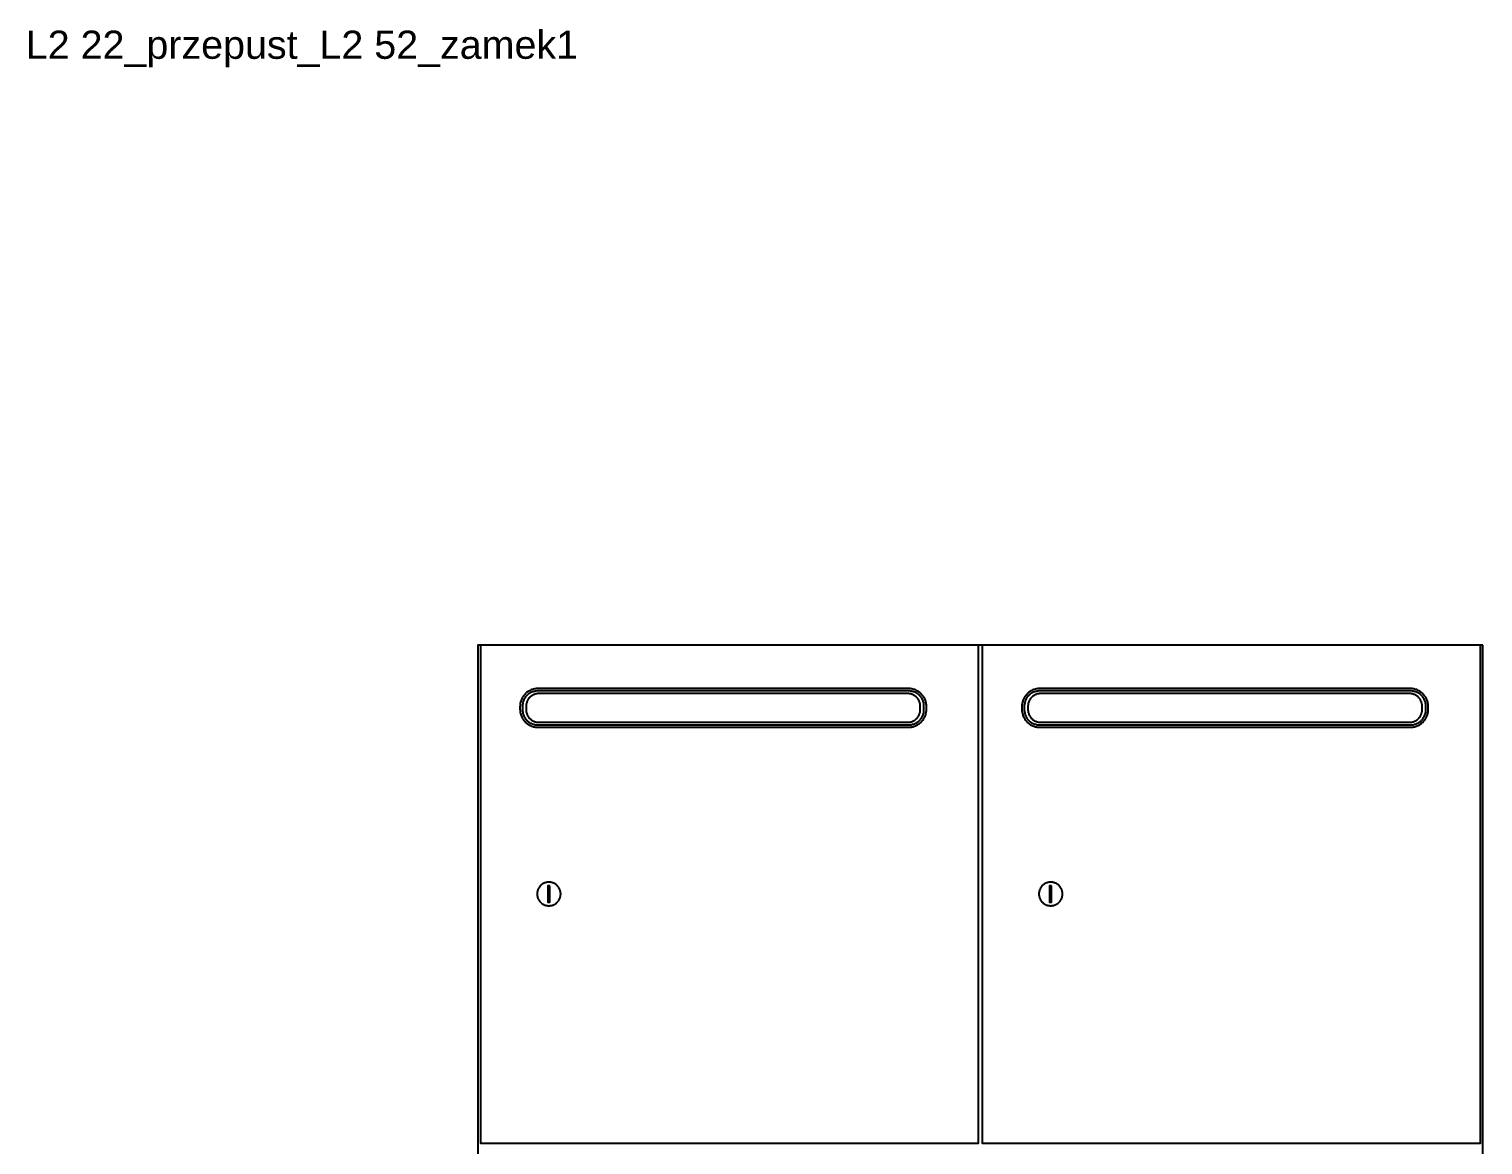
# Model space of a CAD drawing. Header units: millimetres. Extents: x 1075 to 13200, y 678 to 7235.
# Drawn here: x 6036 to 7195, y 4323 to 5213 of the extents above; entities that cross this region are included whole.
import ezdxf

# ---------------------------------------------------------------- set-up
doc = ezdxf.new("R2010")
doc.units = ezdxf.units.MM
doc.styles.add('Arial', font='arial.ttf')

msp = doc.modelspace()

# ---------------------------------------------------------------- linework, layer by layer
at = {"color": 0}
for points in [[(7195.1, 4722, 0), (6394.1, 4722, 0), (6394.1, 3522, 0), (7195.1, 3522, 0)], [(6793.1, 4722, 0), (6396.1, 4722, 0), (6396.1, 4325, 0), (6793.1, 4325, 0)], [(7193.1, 4722, 0), (6796.1, 4722, 0), (6796.1, 4325, 0), (7193.1, 4325, 0)], [(6751.6, 4673, 0), (6751.6, 4673.7, 0), (6751.6, 4674.4, 0), (6751.5, 4675.2, 0), (6751.3, 4675.9, 0), (6751.2, 4676.6, 0), (6751, 4677.3, 0), (6750.8, 4678, 0), (6750.5, 4678.6, 0), (6750.2, 4679.3, 0), (6749.9, 4679.9, 0), (6749.5, 4680.5, 0), (6749.2, 4681.1, 0), (6748.7, 4681.6, 0), (6748.3, 4682.2, 0), (6747.9, 4682.7, 0), (6747.4, 4683.2, 0), (6746.9, 4683.7, 0), (6746.3, 4684.2, 0), (6745.8, 4684.6, 0), (6745.2, 4685, 0), (6744.6, 4685.4, 0), (6744, 4685.7, 0), (6743.4, 4686, 0), (6742.8, 4686.3, 0), (6742.1, 4686.6, 0), (6741.4, 4686.8, 0), (6740.7, 4687, 0), (6740, 4687.2, 0), (6739.3, 4687.3, 0), (6738.6, 4687.4, 0), (6737.9, 4687.5, 0), (6737.1, 4687.5, 0), (6442.2, 4687.5, 0), (6441.4, 4687.5, 0), (6440.7, 4687.4, 0), (6439.9, 4687.3, 0), (6439.2, 4687.2, 0), (6438.5, 4687, 0), (6437.8, 4686.8, 0), (6437.2, 4686.6, 0), (6436.5, 4686.3, 0), (6435.9, 4686, 0), (6435.2, 4685.7, 0), (6434.6, 4685.4, 0), (6434, 4685, 0), (6433.5, 4684.6, 0), (6432.9, 4684.2, 0), (6432.4, 4683.7, 0), (6431.9, 4683.2, 0), (6431.4, 4682.7, 0), (6431, 4682.2, 0), (6430.5, 4681.6, 0), (6430.1, 4681.1, 0), (6429.7, 4680.5, 0), (6429.4, 4679.9, 0), (6429.1, 4679.3, 0), (6428.8, 4678.6, 0), (6428.5, 4678, 0), (6428.3, 4677.3, 0), (6428.1, 4676.6, 0), (6427.9, 4675.9, 0), (6427.8, 4675.2, 0), (6427.7, 4674.4, 0), (6427.7, 4673.7, 0), (6427.6, 4673, 0), (6427.6, 4671, 0), (6427.7, 4670.3, 0), (6427.7, 4669.5, 0), (6427.8, 4668.8, 0), (6427.9, 4668.1, 0), (6428.1, 4667.4, 0), (6428.3, 4666.7, 0), (6428.5, 4666, 0), (6428.8, 4665.4, 0), (6429.1, 4664.7, 0), (6429.4, 4664.1, 0), (6429.7, 4663.5, 0), (6430.1, 4662.9, 0), (6430.5, 4662.3, 0), (6431, 4661.8, 0), (6431.4, 4661.2, 0), (6431.9, 4660.7, 0), (6432.4, 4660.3, 0), (6432.9, 4659.8, 0), (6433.5, 4659.4, 0), (6434, 4659, 0), (6434.6, 4658.6, 0), (6435.2, 4658.2, 0), (6435.9, 4657.9, 0), (6436.5, 4657.6, 0), (6437.2, 4657.4, 0), (6437.8, 4657.1, 0), (6438.5, 4656.9, 0), (6439.2, 4656.8, 0), (6439.9, 4656.6, 0), (6440.7, 4656.6, 0), (6441.4, 4656.5, 0), (6442.2, 4656.5, 0), (6737.1, 4656.5, 0), (6737.9, 4656.5, 0), (6738.6, 4656.6, 0), (6739.3, 4656.6, 0), (6740, 4656.8, 0), (6740.7, 4656.9, 0), (6741.4, 4657.1, 0), (6742.1, 4657.4, 0), (6742.8, 4657.6, 0), (6743.4, 4657.9, 0), (6744, 4658.2, 0), (6744.6, 4658.6, 0), (6745.2, 4659, 0), (6745.8, 4659.4, 0), (6746.3, 4659.8, 0), (6746.9, 4660.3, 0), (6747.4, 4660.7, 0), (6747.9, 4661.2, 0), (6748.3, 4661.8, 0), (6748.7, 4662.3, 0), (6749.2, 4662.9, 0), (6749.5, 4663.5, 0), (6749.9, 4664.1, 0), (6750.2, 4664.7, 0), (6750.5, 4665.4, 0), (6750.8, 4666, 0), (6751, 4666.7, 0), (6751.2, 4667.4, 0), (6751.3, 4668.1, 0), (6751.5, 4668.8, 0), (6751.6, 4669.5, 0), (6751.6, 4670.3, 0), (6751.6, 4671, 0)], [(6749.6, 4673.5, 0), (6749.6, 4674.1, 0), (6749.6, 4674.7, 0), (6749.5, 4675.3, 0), (6749.4, 4675.9, 0), (6749.3, 4676.5, 0), (6749.1, 4677, 0), (6748.9, 4677.6, 0), (6748.7, 4678.1, 0), (6748.4, 4678.7, 0), (6748.2, 4679.2, 0), (6747.9, 4679.7, 0), (6747.6, 4680.2, 0), (6747.2, 4680.7, 0), (6746.9, 4681.1, 0), (6746.5, 4681.5, 0), (6746.1, 4682, 0), (6745.7, 4682.4, 0), (6745.3, 4682.7, 0), (6744.8, 4683.1, 0), (6744.3, 4683.4, 0), (6743.9, 4683.7, 0), (6743.3, 4684, 0), (6742.8, 4684.3, 0), (6742.3, 4684.5, 0), (6741.8, 4684.8, 0), (6741.2, 4684.9, 0), (6740.6, 4685.1, 0), (6740, 4685.2, 0), (6739.5, 4685.3, 0), (6738.9, 4685.4, 0), (6738.2, 4685.5, 0), (6737.6, 4685.5, 0), (6441.6, 4685.5, 0), (6441, 4685.5, 0), (6440.4, 4685.4, 0), (6439.8, 4685.3, 0), (6439.2, 4685.2, 0), (6438.6, 4685.1, 0), (6438.1, 4684.9, 0), (6437.5, 4684.8, 0), (6437, 4684.5, 0), (6436.4, 4684.3, 0), (6435.9, 4684, 0), (6435.4, 4683.7, 0), (6434.9, 4683.4, 0), (6434.5, 4683.1, 0), (6434, 4682.7, 0), (6433.6, 4682.4, 0), (6433.1, 4682, 0), (6432.8, 4681.5, 0), (6432.4, 4681.1, 0), (6432, 4680.7, 0), (6431.7, 4680.2, 0), (6431.4, 4679.7, 0), (6431.1, 4679.2, 0), (6430.8, 4678.7, 0), (6430.6, 4678.1, 0), (6430.4, 4677.6, 0), (6430.2, 4677, 0), (6430, 4676.5, 0), (6429.9, 4675.9, 0), (6429.8, 4675.3, 0), (6429.7, 4674.7, 0), (6429.6, 4674.1, 0), (6429.6, 4673.5, 0), (6429.6, 4670.5, 0), (6429.6, 4669.9, 0), (6429.7, 4669.3, 0), (6429.8, 4668.7, 0), (6429.9, 4668.1, 0), (6430, 4667.5, 0), (6430.2, 4666.9, 0), (6430.4, 4666.4, 0), (6430.6, 4665.8, 0), (6430.8, 4665.3, 0), (6431.1, 4664.8, 0), (6431.4, 4664.3, 0), (6431.7, 4663.8, 0), (6432, 4663.3, 0), (6432.4, 4662.8, 0), (6432.8, 4662.4, 0), (6433.1, 4662, 0), (6433.6, 4661.6, 0), (6434, 4661.2, 0), (6434.5, 4660.9, 0), (6434.9, 4660.5, 0), (6435.4, 4660.2, 0), (6435.9, 4659.9, 0), (6436.4, 4659.7, 0), (6437, 4659.4, 0), (6437.5, 4659.2, 0), (6438.1, 4659, 0), (6438.6, 4658.9, 0), (6439.2, 4658.7, 0), (6439.8, 4658.6, 0), (6440.4, 4658.5, 0), (6441, 4658.5, 0), (6441.6, 4658.5, 0), (6737.6, 4658.5, 0), (6738.2, 4658.5, 0), (6738.9, 4658.5, 0), (6739.5, 4658.6, 0), (6740, 4658.7, 0), (6740.6, 4658.9, 0), (6741.2, 4659, 0), (6741.8, 4659.2, 0), (6742.3, 4659.4, 0), (6742.8, 4659.7, 0), (6743.3, 4659.9, 0), (6743.9, 4660.2, 0), (6744.3, 4660.5, 0), (6744.8, 4660.9, 0), (6745.3, 4661.2, 0), (6745.7, 4661.6, 0), (6746.1, 4662, 0), (6746.5, 4662.4, 0), (6746.9, 4662.8, 0), (6747.2, 4663.3, 0), (6747.6, 4663.8, 0), (6747.9, 4664.3, 0), (6748.2, 4664.8, 0), (6748.4, 4665.3, 0), (6748.7, 4665.8, 0), (6748.9, 4666.4, 0), (6749.1, 4666.9, 0), (6749.3, 4667.5, 0), (6749.4, 4668.1, 0), (6749.5, 4668.7, 0), (6749.6, 4669.3, 0), (6749.6, 4669.9, 0), (6749.6, 4670.5, 0)], [(6746.7, 4673.3, 0), (6746.7, 4673.8, 0), (6746.7, 4674.3, 0), (6746.6, 4674.8, 0), (6746.5, 4675.3, 0), (6746.4, 4675.8, 0), (6746.3, 4676.3, 0), (6746.1, 4676.8, 0), (6745.9, 4677.2, 0), (6745.7, 4677.7, 0), (6745.5, 4678.1, 0), (6745.3, 4678.6, 0), (6745, 4679, 0), (6744.7, 4679.4, 0), (6744.4, 4679.7, 0), (6744.1, 4680.1, 0), (6743.8, 4680.5, 0), (6743.4, 4680.8, 0), (6743, 4681.1, 0), (6742.7, 4681.4, 0), (6742.3, 4681.7, 0), (6741.8, 4682, 0), (6741.4, 4682.2, 0), (6741, 4682.4, 0), (6740.5, 4682.7, 0), (6740.1, 4682.8, 0), (6739.6, 4683, 0), (6739.1, 4683.1, 0), (6738.6, 4683.2, 0), (6738.1, 4683.3, 0), (6737.6, 4683.4, 0), (6737.1, 4683.4, 0), (6736.6, 4683.5, 0), (6442.7, 4683.5, 0), (6442.2, 4683.4, 0), (6441.6, 4683.4, 0), (6441.1, 4683.3, 0), (6440.6, 4683.2, 0), (6440.1, 4683.1, 0), (6439.7, 4683, 0), (6439.2, 4682.8, 0), (6438.7, 4682.7, 0), (6438.3, 4682.4, 0), (6437.8, 4682.2, 0), (6437.4, 4682, 0), (6437, 4681.7, 0), (6436.6, 4681.4, 0), (6436.2, 4681.1, 0), (6435.9, 4680.8, 0), (6435.5, 4680.5, 0), (6435.2, 4680.1, 0), (6434.8, 4679.7, 0), (6434.5, 4679.4, 0), (6434.3, 4679, 0), (6434, 4678.6, 0), (6433.8, 4678.1, 0), (6433.5, 4677.7, 0), (6433.3, 4677.2, 0), (6433.1, 4676.8, 0), (6433, 4676.3, 0), (6432.8, 4675.8, 0), (6432.7, 4675.3, 0), (6432.6, 4674.8, 0), (6432.6, 4674.3, 0), (6432.5, 4673.8, 0), (6432.5, 4673.3, 0), (6432.5, 4670.7, 0), (6432.5, 4670.2, 0), (6432.6, 4669.6, 0), (6432.6, 4669.1, 0), (6432.7, 4668.6, 0), (6432.8, 4668.1, 0), (6433, 4667.7, 0), (6433.1, 4667.2, 0), (6433.3, 4666.7, 0), (6433.5, 4666.3, 0), (6433.8, 4665.8, 0), (6434, 4665.4, 0), (6434.3, 4665, 0), (6434.5, 4664.6, 0), (6434.8, 4664.2, 0), (6435.2, 4663.8, 0), (6435.5, 4663.5, 0), (6435.9, 4663.2, 0), (6436.2, 4662.8, 0), (6436.6, 4662.5, 0), (6437, 4662.2, 0), (6437.4, 4662, 0), (6437.8, 4661.7, 0), (6438.3, 4661.5, 0), (6438.7, 4661.3, 0), (6439.2, 4661.1, 0), (6439.7, 4661, 0), (6440.1, 4660.8, 0), (6440.6, 4660.7, 0), (6441.1, 4660.6, 0), (6441.6, 4660.6, 0), (6442.2, 4660.5, 0), (6442.7, 4660.5, 0), (6736.6, 4660.5, 0), (6737.1, 4660.5, 0), (6737.6, 4660.6, 0), (6738.1, 4660.6, 0), (6738.6, 4660.7, 0), (6739.1, 4660.8, 0), (6739.6, 4661, 0), (6740.1, 4661.1, 0), (6740.5, 4661.3, 0), (6741, 4661.5, 0), (6741.4, 4661.7, 0), (6741.8, 4662, 0), (6742.3, 4662.2, 0), (6742.7, 4662.5, 0), (6743, 4662.8, 0), (6743.4, 4663.2, 0), (6743.8, 4663.5, 0), (6744.1, 4663.8, 0), (6744.4, 4664.2, 0), (6744.7, 4664.6, 0), (6745, 4665, 0), (6745.3, 4665.4, 0), (6745.5, 4665.8, 0), (6745.7, 4666.3, 0), (6745.9, 4666.7, 0), (6746.1, 4667.2, 0), (6746.3, 4667.7, 0), (6746.4, 4668.1, 0), (6746.5, 4668.6, 0), (6746.6, 4669.1, 0), (6746.7, 4669.6, 0), (6746.7, 4670.2, 0), (6746.7, 4670.7, 0)], [(7151.6, 4673, 0), (7151.6, 4673.7, 0), (7151.6, 4674.4, 0), (7151.5, 4675.2, 0), (7151.3, 4675.9, 0), (7151.2, 4676.6, 0), (7151, 4677.3, 0), (7150.8, 4678, 0), (7150.5, 4678.6, 0), (7150.2, 4679.3, 0), (7149.9, 4679.9, 0), (7149.5, 4680.5, 0), (7149.2, 4681.1, 0), (7148.7, 4681.6, 0), (7148.3, 4682.2, 0), (7147.9, 4682.7, 0), (7147.4, 4683.2, 0), (7146.9, 4683.7, 0), (7146.3, 4684.2, 0), (7145.8, 4684.6, 0), (7145.2, 4685, 0), (7144.6, 4685.4, 0), (7144, 4685.7, 0), (7143.4, 4686, 0), (7142.8, 4686.3, 0), (7142.1, 4686.6, 0), (7141.4, 4686.8, 0), (7140.7, 4687, 0), (7140, 4687.2, 0), (7139.3, 4687.3, 0), (7138.6, 4687.4, 0), (7137.9, 4687.5, 0), (7137.1, 4687.5, 0), (6842.2, 4687.5, 0), (6841.4, 4687.5, 0), (6840.7, 4687.4, 0), (6839.9, 4687.3, 0), (6839.2, 4687.2, 0), (6838.5, 4687, 0), (6837.8, 4686.8, 0), (6837.2, 4686.6, 0), (6836.5, 4686.3, 0), (6835.9, 4686, 0), (6835.2, 4685.7, 0), (6834.6, 4685.4, 0), (6834, 4685, 0), (6833.5, 4684.6, 0), (6832.9, 4684.2, 0), (6832.4, 4683.7, 0), (6831.9, 4683.2, 0), (6831.4, 4682.7, 0), (6831, 4682.2, 0), (6830.5, 4681.6, 0), (6830.1, 4681.1, 0), (6829.7, 4680.5, 0), (6829.4, 4679.9, 0), (6829.1, 4679.3, 0), (6828.8, 4678.6, 0), (6828.5, 4678, 0), (6828.3, 4677.3, 0), (6828.1, 4676.6, 0), (6827.9, 4675.9, 0), (6827.8, 4675.2, 0), (6827.7, 4674.4, 0), (6827.7, 4673.7, 0), (6827.6, 4673, 0), (6827.6, 4671, 0), (6827.7, 4670.3, 0), (6827.7, 4669.5, 0), (6827.8, 4668.8, 0), (6827.9, 4668.1, 0), (6828.1, 4667.4, 0), (6828.3, 4666.7, 0), (6828.5, 4666, 0), (6828.8, 4665.4, 0), (6829.1, 4664.7, 0), (6829.4, 4664.1, 0), (6829.7, 4663.5, 0), (6830.1, 4662.9, 0), (6830.5, 4662.3, 0), (6831, 4661.8, 0), (6831.4, 4661.2, 0), (6831.9, 4660.7, 0), (6832.4, 4660.3, 0), (6832.9, 4659.8, 0), (6833.5, 4659.4, 0), (6834, 4659, 0), (6834.6, 4658.6, 0), (6835.2, 4658.2, 0), (6835.9, 4657.9, 0), (6836.5, 4657.6, 0), (6837.2, 4657.4, 0), (6837.8, 4657.1, 0), (6838.5, 4656.9, 0), (6839.2, 4656.8, 0), (6839.9, 4656.6, 0), (6840.7, 4656.6, 0), (6841.4, 4656.5, 0), (6842.2, 4656.5, 0), (7137.1, 4656.5, 0), (7137.9, 4656.5, 0), (7138.6, 4656.6, 0), (7139.3, 4656.6, 0), (7140, 4656.8, 0), (7140.7, 4656.9, 0), (7141.4, 4657.1, 0), (7142.1, 4657.4, 0), (7142.8, 4657.6, 0), (7143.4, 4657.9, 0), (7144, 4658.2, 0), (7144.6, 4658.6, 0), (7145.2, 4659, 0), (7145.8, 4659.4, 0), (7146.3, 4659.8, 0), (7146.9, 4660.3, 0), (7147.4, 4660.7, 0), (7147.9, 4661.2, 0), (7148.3, 4661.8, 0), (7148.7, 4662.3, 0), (7149.2, 4662.9, 0), (7149.5, 4663.5, 0), (7149.9, 4664.1, 0), (7150.2, 4664.7, 0), (7150.5, 4665.4, 0), (7150.8, 4666, 0), (7151, 4666.7, 0), (7151.2, 4667.4, 0), (7151.3, 4668.1, 0), (7151.5, 4668.8, 0), (7151.6, 4669.5, 0), (7151.6, 4670.3, 0), (7151.6, 4671, 0)], [(7149.6, 4673.5, 0), (7149.6, 4674.1, 0), (7149.6, 4674.7, 0), (7149.5, 4675.3, 0), (7149.4, 4675.9, 0), (7149.3, 4676.5, 0), (7149.1, 4677, 0), (7148.9, 4677.6, 0), (7148.7, 4678.1, 0), (7148.4, 4678.7, 0), (7148.2, 4679.2, 0), (7147.9, 4679.7, 0), (7147.6, 4680.2, 0), (7147.2, 4680.7, 0), (7146.9, 4681.1, 0), (7146.5, 4681.5, 0), (7146.1, 4682, 0), (7145.7, 4682.4, 0), (7145.3, 4682.7, 0), (7144.8, 4683.1, 0), (7144.3, 4683.4, 0), (7143.9, 4683.7, 0), (7143.3, 4684, 0), (7142.8, 4684.3, 0), (7142.3, 4684.5, 0), (7141.8, 4684.8, 0), (7141.2, 4684.9, 0), (7140.6, 4685.1, 0), (7140, 4685.2, 0), (7139.5, 4685.3, 0), (7138.9, 4685.4, 0), (7138.2, 4685.5, 0), (7137.6, 4685.5, 0), (6841.6, 4685.5, 0), (6841, 4685.5, 0), (6840.4, 4685.4, 0), (6839.8, 4685.3, 0), (6839.2, 4685.2, 0), (6838.6, 4685.1, 0), (6838.1, 4684.9, 0), (6837.5, 4684.8, 0), (6837, 4684.5, 0), (6836.4, 4684.3, 0), (6835.9, 4684, 0), (6835.4, 4683.7, 0), (6834.9, 4683.4, 0), (6834.5, 4683.1, 0), (6834, 4682.7, 0), (6833.6, 4682.4, 0), (6833.1, 4682, 0), (6832.8, 4681.5, 0), (6832.4, 4681.1, 0), (6832, 4680.7, 0), (6831.7, 4680.2, 0), (6831.4, 4679.7, 0), (6831.1, 4679.2, 0), (6830.8, 4678.7, 0), (6830.6, 4678.1, 0), (6830.4, 4677.6, 0), (6830.2, 4677, 0), (6830, 4676.5, 0), (6829.9, 4675.9, 0), (6829.8, 4675.3, 0), (6829.7, 4674.7, 0), (6829.6, 4674.1, 0), (6829.6, 4673.5, 0), (6829.6, 4670.5, 0), (6829.6, 4669.9, 0), (6829.7, 4669.3, 0), (6829.8, 4668.7, 0), (6829.9, 4668.1, 0), (6830, 4667.5, 0), (6830.2, 4666.9, 0), (6830.4, 4666.4, 0), (6830.6, 4665.8, 0), (6830.8, 4665.3, 0), (6831.1, 4664.8, 0), (6831.4, 4664.3, 0), (6831.7, 4663.8, 0), (6832, 4663.3, 0), (6832.4, 4662.8, 0), (6832.8, 4662.4, 0), (6833.1, 4662, 0), (6833.6, 4661.6, 0), (6834, 4661.2, 0), (6834.5, 4660.9, 0), (6834.9, 4660.5, 0), (6835.4, 4660.2, 0), (6835.9, 4659.9, 0), (6836.4, 4659.7, 0), (6837, 4659.4, 0), (6837.5, 4659.2, 0), (6838.1, 4659, 0), (6838.6, 4658.9, 0), (6839.2, 4658.7, 0), (6839.8, 4658.6, 0), (6840.4, 4658.5, 0), (6841, 4658.5, 0), (6841.6, 4658.5, 0), (7137.6, 4658.5, 0), (7138.2, 4658.5, 0), (7138.9, 4658.5, 0), (7139.5, 4658.6, 0), (7140, 4658.7, 0), (7140.6, 4658.9, 0), (7141.2, 4659, 0), (7141.8, 4659.2, 0), (7142.3, 4659.4, 0), (7142.8, 4659.7, 0), (7143.3, 4659.9, 0), (7143.9, 4660.2, 0), (7144.3, 4660.5, 0), (7144.8, 4660.9, 0), (7145.3, 4661.2, 0), (7145.7, 4661.6, 0), (7146.1, 4662, 0), (7146.5, 4662.4, 0), (7146.9, 4662.8, 0), (7147.2, 4663.3, 0), (7147.6, 4663.8, 0), (7147.9, 4664.3, 0), (7148.2, 4664.8, 0), (7148.4, 4665.3, 0), (7148.7, 4665.8, 0), (7148.9, 4666.4, 0), (7149.1, 4666.9, 0), (7149.3, 4667.5, 0), (7149.4, 4668.1, 0), (7149.5, 4668.7, 0), (7149.6, 4669.3, 0), (7149.6, 4669.9, 0), (7149.6, 4670.5, 0)], [(7146.7, 4673.3, 0), (7146.7, 4673.8, 0), (7146.7, 4674.3, 0), (7146.6, 4674.8, 0), (7146.5, 4675.3, 0), (7146.4, 4675.8, 0), (7146.3, 4676.3, 0), (7146.1, 4676.8, 0), (7145.9, 4677.2, 0), (7145.7, 4677.7, 0), (7145.5, 4678.1, 0), (7145.3, 4678.6, 0), (7145, 4679, 0), (7144.7, 4679.4, 0), (7144.4, 4679.7, 0), (7144.1, 4680.1, 0), (7143.8, 4680.5, 0), (7143.4, 4680.8, 0), (7143, 4681.1, 0), (7142.7, 4681.4, 0), (7142.3, 4681.7, 0), (7141.8, 4682, 0), (7141.4, 4682.2, 0), (7141, 4682.4, 0), (7140.5, 4682.7, 0), (7140.1, 4682.8, 0), (7139.6, 4683, 0), (7139.1, 4683.1, 0), (7138.6, 4683.2, 0), (7138.1, 4683.3, 0), (7137.6, 4683.4, 0), (7137.1, 4683.4, 0), (7136.6, 4683.5, 0), (6842.7, 4683.5, 0), (6842.2, 4683.4, 0), (6841.6, 4683.4, 0), (6841.1, 4683.3, 0), (6840.6, 4683.2, 0), (6840.1, 4683.1, 0), (6839.7, 4683, 0), (6839.2, 4682.8, 0), (6838.7, 4682.7, 0), (6838.3, 4682.4, 0), (6837.8, 4682.2, 0), (6837.4, 4682, 0), (6837, 4681.7, 0), (6836.6, 4681.4, 0), (6836.2, 4681.1, 0), (6835.9, 4680.8, 0), (6835.5, 4680.5, 0), (6835.2, 4680.1, 0), (6834.8, 4679.7, 0), (6834.5, 4679.4, 0), (6834.3, 4679, 0), (6834, 4678.6, 0), (6833.8, 4678.1, 0), (6833.5, 4677.7, 0), (6833.3, 4677.2, 0), (6833.1, 4676.8, 0), (6833, 4676.3, 0), (6832.8, 4675.8, 0), (6832.7, 4675.3, 0), (6832.6, 4674.8, 0), (6832.6, 4674.3, 0), (6832.5, 4673.8, 0), (6832.5, 4673.3, 0), (6832.5, 4670.7, 0), (6832.5, 4670.2, 0), (6832.6, 4669.6, 0), (6832.6, 4669.1, 0), (6832.7, 4668.6, 0), (6832.8, 4668.1, 0), (6833, 4667.7, 0), (6833.1, 4667.2, 0), (6833.3, 4666.7, 0), (6833.5, 4666.3, 0), (6833.8, 4665.8, 0), (6834, 4665.4, 0), (6834.3, 4665, 0), (6834.5, 4664.6, 0), (6834.8, 4664.2, 0), (6835.2, 4663.8, 0), (6835.5, 4663.5, 0), (6835.9, 4663.2, 0), (6836.2, 4662.8, 0), (6836.6, 4662.5, 0), (6837, 4662.2, 0), (6837.4, 4662, 0), (6837.8, 4661.7, 0), (6838.3, 4661.5, 0), (6838.7, 4661.3, 0), (6839.2, 4661.1, 0), (6839.7, 4661, 0), (6840.1, 4660.8, 0), (6840.6, 4660.7, 0), (6841.1, 4660.6, 0), (6841.6, 4660.6, 0), (6842.2, 4660.5, 0), (6842.7, 4660.5, 0), (7136.6, 4660.5, 0), (7137.1, 4660.5, 0), (7137.6, 4660.6, 0), (7138.1, 4660.6, 0), (7138.6, 4660.7, 0), (7139.1, 4660.8, 0), (7139.6, 4661, 0), (7140.1, 4661.1, 0), (7140.5, 4661.3, 0), (7141, 4661.5, 0), (7141.4, 4661.7, 0), (7141.8, 4662, 0), (7142.3, 4662.2, 0), (7142.7, 4662.5, 0), (7143, 4662.8, 0), (7143.4, 4663.2, 0), (7143.8, 4663.5, 0), (7144.1, 4663.8, 0), (7144.4, 4664.2, 0), (7144.7, 4664.6, 0), (7145, 4665, 0), (7145.3, 4665.4, 0), (7145.5, 4665.8, 0), (7145.7, 4666.3, 0), (7145.9, 4666.7, 0), (7146.1, 4667.2, 0), (7146.3, 4667.7, 0), (7146.4, 4668.1, 0), (7146.5, 4668.6, 0), (7146.6, 4669.1, 0), (7146.7, 4669.6, 0), (7146.7, 4670.2, 0), (7146.7, 4670.7, 0)], [(6460.1, 4523.6, 0.5), (6460.1, 4524.1, 0.5), (6460, 4524.6, 0.5), (6460, 4525.1, 0.5), (6459.9, 4525.5, 0.5), (6459.8, 4526, 0.5), (6459.7, 4526.4, 0.5), (6459.5, 4526.9, 0.5), (6459.3, 4527.3, 0.5), (6459.2, 4527.7, 0.5), (6458.9, 4528.1, 0.5), (6458.7, 4528.5, 0.5), (6458.5, 4528.9, 0.5), (6458.2, 4529.3, 0.5), (6457.9, 4529.6, 0.5), (6457.6, 4530, 0.5), (6457.3, 4530.3, 0.5), (6457, 4530.6, 0.5), (6456.7, 4530.9, 0.5), (6456.3, 4531.2, 0.5), (6455.9, 4531.4, 0.5), (6455.6, 4531.7, 0.5), (6455.2, 4531.9, 0.5), (6454.8, 4532.1, 0.5), (6454.3, 4532.3, 0.5), (6453.9, 4532.5, 0.5), (6453.5, 4532.6, 0.5), (6453, 4532.7, 0.5), (6452.6, 4532.8, 0.5), (6452.1, 4532.9, 0.5), (6451.6, 4533, 0.5), (6451.2, 4533, 0.5), (6450.7, 4533, 0.5), (6450.2, 4533, 0.5), (6449.7, 4533, 0.5), (6449.2, 4532.9, 0.5), (6448.8, 4532.8, 0.5), (6448.3, 4532.7, 0.5), (6447.9, 4532.6, 0.5), (6447.4, 4532.5, 0.5), (6447, 4532.3, 0.5), (6446.6, 4532.1, 0.5), (6446.2, 4531.9, 0.5), (6445.8, 4531.7, 0.5), (6445.4, 4531.4, 0.5), (6445.1, 4531.2, 0.5), (6444.7, 4530.9, 0.5), (6444.4, 4530.6, 0.5), (6444, 4530.3, 0.5), (6443.7, 4530, 0.5), (6443.4, 4529.6, 0.5), (6443.1, 4529.3, 0.5), (6442.9, 4528.9, 0.5), (6442.6, 4528.5, 0.5), (6442.4, 4528.1, 0.5), (6442.2, 4527.7, 0.5), (6442, 4527.3, 0.5), (6441.8, 4526.9, 0.5), (6441.7, 4526.4, 0.5), (6441.6, 4526, 0.5), (6441.5, 4525.5, 0.5), (6441.4, 4525.1, 0.5), (6441.3, 4524.6, 0.5), (6441.3, 4524.1, 0.5), (6441.3, 4523.6, 0.5), (6441.3, 4523.2, 0.5), (6441.3, 4522.7, 0.5), (6441.4, 4522.2, 0.5), (6441.5, 4521.7, 0.5), (6441.6, 4521.3, 0.5), (6441.7, 4520.8, 0.5), (6441.8, 4520.4, 0.5), (6442, 4520, 0.5), (6442.2, 4519.6, 0.5), (6442.4, 4519.2, 0.5), (6442.6, 4518.8, 0.5), (6442.9, 4518.4, 0.5), (6443.1, 4518, 0.5), (6443.4, 4517.7, 0.5), (6443.7, 4517.3, 0.5), (6444, 4517, 0.5), (6444.4, 4516.7, 0.5), (6444.7, 4516.4, 0.5), (6445.1, 4516.1, 0.5), (6445.4, 4515.8, 0.5), (6445.8, 4515.6, 0.5), (6446.2, 4515.4, 0.5), (6446.6, 4515.2, 0.5), (6447, 4515, 0.5), (6447.4, 4514.8, 0.5), (6447.9, 4514.7, 0.5), (6448.3, 4514.5, 0.5), (6448.8, 4514.4, 0.5), (6449.2, 4514.3, 0.5), (6449.7, 4514.3, 0.5), (6450.2, 4514.2, 0.5), (6450.7, 4514.2, 0.5), (6451.2, 4514.2, 0.5), (6451.6, 4514.3, 0.5), (6452.1, 4514.3, 0.5), (6452.6, 4514.4, 0.5), (6453, 4514.5, 0.5), (6453.5, 4514.7, 0.5), (6453.9, 4514.8, 0.5), (6454.3, 4515, 0.5), (6454.8, 4515.2, 0.5), (6455.2, 4515.4, 0.5), (6455.6, 4515.6, 0.5), (6455.9, 4515.8, 0.5), (6456.3, 4516.1, 0.5), (6456.7, 4516.4, 0.5), (6457, 4516.7, 0.5), (6457.3, 4517, 0.5), (6457.6, 4517.3, 0.5), (6457.9, 4517.7, 0.5), (6458.2, 4518, 0.5), (6458.5, 4518.4, 0.5), (6458.7, 4518.8, 0.5), (6458.9, 4519.2, 0.5), (6459.2, 4519.6, 0.5), (6459.3, 4520, 0.5), (6459.5, 4520.4, 0.5), (6459.7, 4520.8, 0.5), (6459.8, 4521.3, 0.5), (6459.9, 4521.7, 0.5), (6460, 4522.2, 0.5), (6460, 4522.7, 0.5), (6460.1, 4523.2, 0.5)], [(6860.1, 4523.6, 0.5), (6860.1, 4524.1, 0.5), (6860, 4524.6, 0.5), (6860, 4525.1, 0.5), (6859.9, 4525.5, 0.5), (6859.8, 4526, 0.5), (6859.7, 4526.4, 0.5), (6859.5, 4526.9, 0.5), (6859.3, 4527.3, 0.5), (6859.2, 4527.7, 0.5), (6858.9, 4528.1, 0.5), (6858.7, 4528.5, 0.5), (6858.5, 4528.9, 0.5), (6858.2, 4529.3, 0.5), (6857.9, 4529.6, 0.5), (6857.6, 4530, 0.5), (6857.3, 4530.3, 0.5), (6857, 4530.6, 0.5), (6856.7, 4530.9, 0.5), (6856.3, 4531.2, 0.5), (6855.9, 4531.4, 0.5), (6855.6, 4531.7, 0.5), (6855.2, 4531.9, 0.5), (6854.8, 4532.1, 0.5), (6854.3, 4532.3, 0.5), (6853.9, 4532.5, 0.5), (6853.5, 4532.6, 0.5), (6853, 4532.7, 0.5), (6852.6, 4532.8, 0.5), (6852.1, 4532.9, 0.5), (6851.6, 4533, 0.5), (6851.2, 4533, 0.5), (6850.7, 4533, 0.5), (6850.2, 4533, 0.5), (6849.7, 4533, 0.5), (6849.2, 4532.9, 0.5), (6848.8, 4532.8, 0.5), (6848.3, 4532.7, 0.5), (6847.9, 4532.6, 0.5), (6847.4, 4532.5, 0.5), (6847, 4532.3, 0.5), (6846.6, 4532.1, 0.5), (6846.2, 4531.9, 0.5), (6845.8, 4531.7, 0.5), (6845.4, 4531.4, 0.5), (6845.1, 4531.2, 0.5), (6844.7, 4530.9, 0.5), (6844.4, 4530.6, 0.5), (6844, 4530.3, 0.5), (6843.7, 4530, 0.5), (6843.4, 4529.6, 0.5), (6843.1, 4529.3, 0.5), (6842.9, 4528.9, 0.5), (6842.6, 4528.5, 0.5), (6842.4, 4528.1, 0.5), (6842.2, 4527.7, 0.5), (6842, 4527.3, 0.5), (6841.8, 4526.9, 0.5), (6841.7, 4526.4, 0.5), (6841.6, 4526, 0.5), (6841.5, 4525.5, 0.5), (6841.4, 4525.1, 0.5), (6841.3, 4524.6, 0.5), (6841.3, 4524.1, 0.5), (6841.3, 4523.6, 0.5), (6841.3, 4523.2, 0.5), (6841.3, 4522.7, 0.5), (6841.4, 4522.2, 0.5), (6841.5, 4521.7, 0.5), (6841.6, 4521.3, 0.5), (6841.7, 4520.8, 0.5), (6841.8, 4520.4, 0.5), (6842, 4520, 0.5), (6842.2, 4519.6, 0.5), (6842.4, 4519.2, 0.5), (6842.6, 4518.8, 0.5), (6842.9, 4518.4, 0.5), (6843.1, 4518, 0.5), (6843.4, 4517.7, 0.5), (6843.7, 4517.3, 0.5), (6844, 4517, 0.5), (6844.4, 4516.7, 0.5), (6844.7, 4516.4, 0.5), (6845.1, 4516.1, 0.5), (6845.4, 4515.8, 0.5), (6845.8, 4515.6, 0.5), (6846.2, 4515.4, 0.5), (6846.6, 4515.2, 0.5), (6847, 4515, 0.5), (6847.4, 4514.8, 0.5), (6847.9, 4514.7, 0.5), (6848.3, 4514.5, 0.5), (6848.8, 4514.4, 0.5), (6849.2, 4514.3, 0.5), (6849.7, 4514.3, 0.5), (6850.2, 4514.2, 0.5), (6850.7, 4514.2, 0.5), (6851.2, 4514.2, 0.5), (6851.6, 4514.3, 0.5), (6852.1, 4514.3, 0.5), (6852.6, 4514.4, 0.5), (6853, 4514.5, 0.5), (6853.5, 4514.7, 0.5), (6853.9, 4514.8, 0.5), (6854.3, 4515, 0.5), (6854.8, 4515.2, 0.5), (6855.2, 4515.4, 0.5), (6855.6, 4515.6, 0.5), (6855.9, 4515.8, 0.5), (6856.3, 4516.1, 0.5), (6856.7, 4516.4, 0.5), (6857, 4516.7, 0.5), (6857.3, 4517, 0.5), (6857.6, 4517.3, 0.5), (6857.9, 4517.7, 0.5), (6858.2, 4518, 0.5), (6858.5, 4518.4, 0.5), (6858.7, 4518.8, 0.5), (6858.9, 4519.2, 0.5), (6859.2, 4519.6, 0.5), (6859.3, 4520, 0.5), (6859.5, 4520.4, 0.5), (6859.7, 4520.8, 0.5), (6859.8, 4521.3, 0.5), (6859.9, 4521.7, 0.5), (6860, 4522.2, 0.5), (6860, 4522.7, 0.5), (6860.1, 4523.2, 0.5)], [(6451.4, 4530.1, 0.5), (6449.8, 4530.1, 0.5), (6449.8, 4517.1, 0.5), (6451.4, 4517.1, 0.5)], [(6851.4, 4530.1, 0.5), (6849.8, 4530.1, 0.5), (6849.8, 4517.1, 0.5), (6851.4, 4517.1, 0.5)]]:
    msp.add_polyline3d(points, close=True, dxfattribs=at)

# ---------------------------------------------------------------- texts
at = {"color": 0, "style": 'Arial'}
msp.add_text('L2 22_przepust_L2 52_zamek1', height=22.49, dxfattribs=at).set_placement((6033.8, 5189.6))

doc.saveas('drawing.dxf')
